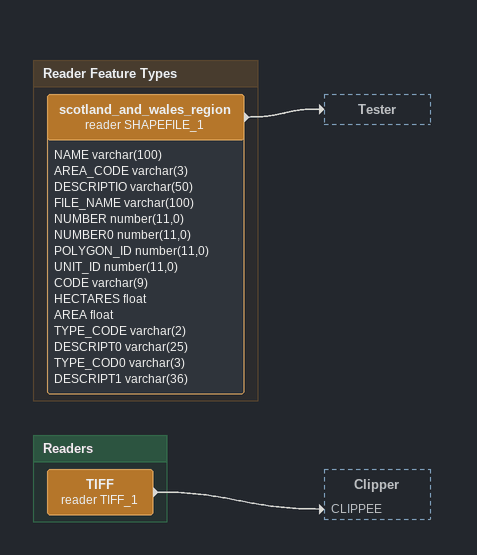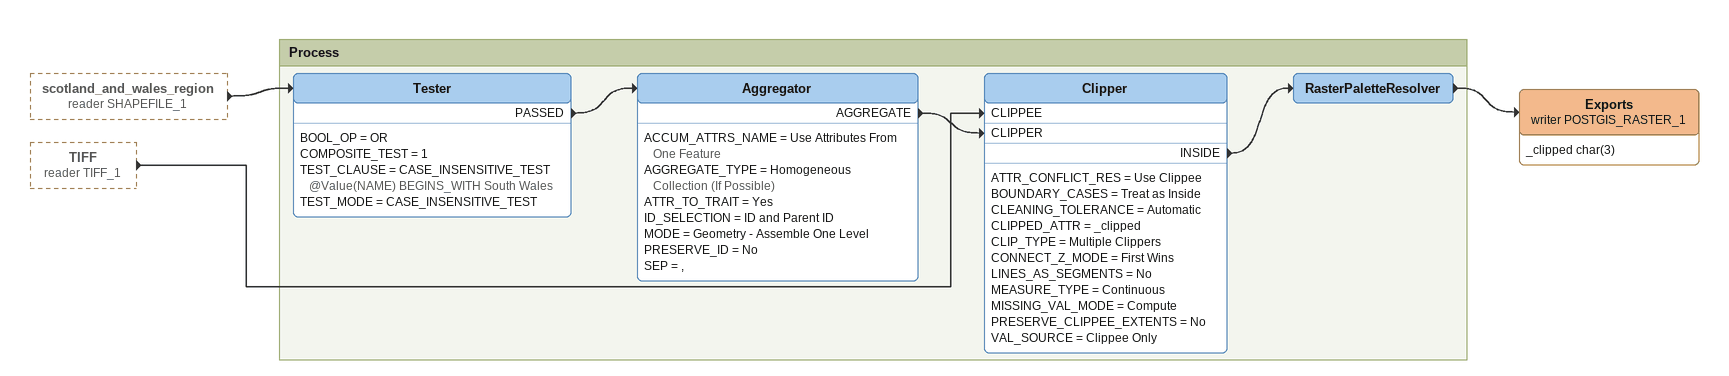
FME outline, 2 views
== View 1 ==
Bookmark: Reader Feature Types
scotland_and_wales_region (reader SHAPEFILE_1)
    attributes: NAME varchar(100), AREA_CODE varchar(3), DESCRIPTIO varchar(50), FILE_NAME varchar(100), NUMBER number(11,0), NUMBER0 number(11,0), POLYGON_ID number(11,0), UNIT_ID number(11,0), CODE varchar(9), HECTARES float, AREA float, TYPE_CODE varchar(2), DESCRIPT0 varchar(25), TYPE_COD0 varchar(3), DESCRIPT1 varchar(36)
    -> Tester

Bookmark: Readers
TIFF (reader TIFF_1)
    -> Clipper [CLIPPEE]

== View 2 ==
scotland_and_wales_region (reader SHAPEFILE_1) [outside]
    -> Tester
TIFF (reader TIFF_1) [outside]
    -> Clipper [CLIPPEE]
Exports (writer POSTGIS_RASTER_1)
    attributes: _clipped char(3)

Bookmark: Process
Tester
    BOOL_OP = OR
    COMPOSITE_TEST = 1
    TEST_CLAUSE = CASE_INSENSITIVE_TEST @Value(NAME) BEGINS_WITH South Wales
    TEST_MODE = CASE_INSENSITIVE_TEST
    PASSED -> Aggregator
Aggregator
    ACCUM_ATTRS_NAME = Use Attributes From One Feature
    AGGREGATE_TYPE = Homogeneous Collection (If Possible)
    ATTR_TO_TRAIT = Yes
    ID_SELECTION = ID and Parent ID
    MODE = Geometry - Assemble One Level
    PRESERVE_ID = No
    SEP = ,
    AGGREGATE -> Clipper [CLIPPER]
Clipper
    ATTR_CONFLICT_RES = Use Clippee
    BOUNDARY_CASES = Treat as Inside
    CLEANING_TOLERANCE = Automatic
    CLIPPED_ATTR = _clipped
    CLIP_TYPE = Multiple Clippers
    CONNECT_Z_MODE = First Wins
    LINES_AS_SEGMENTS = No
    MEASURE_TYPE = Continuous
    MISSING_VAL_MODE = Compute
    PRESERVE_CLIPPEE_EXTENTS = No
    VAL_SOURCE = Clippee Only
    INSIDE -> RasterPaletteResolver
RasterPaletteResolver
    -> Exports (writer POSTGIS_RASTER_1)
